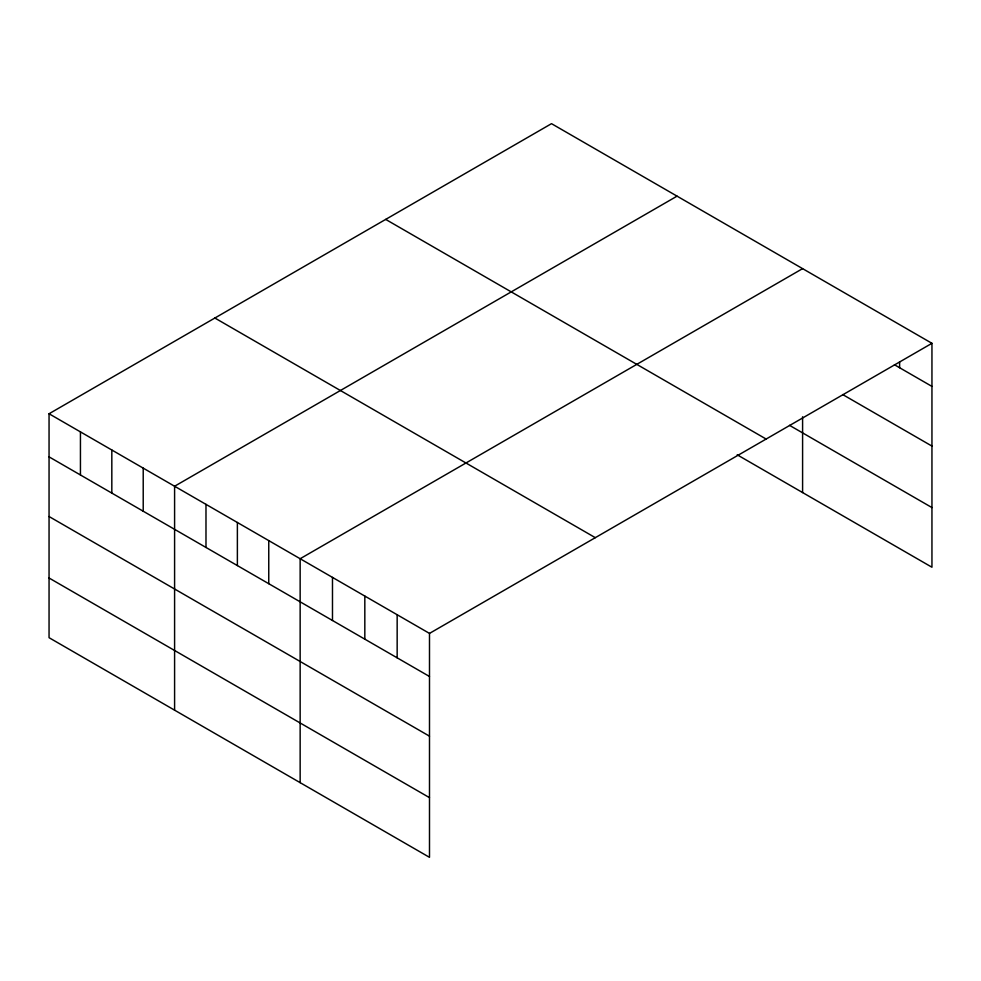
<?xml version="1.0" encoding="UTF-8"?>
<svg xmlns="http://www.w3.org/2000/svg" width="981" height="981" viewBox="0 0 981 981"><rect width="100%" height="100%" fill="white"/><g stroke="black" fill="none" stroke-linecap="round" stroke-linejoin="round"><path stroke-width="1.47" d="M49.05 413.761L429.494 633.407L429.494 857.333L49.05 637.687L49.05 413.761L551.506 123.667L931.95 343.313L931.95 567.239L737.209 454.816M677.049 196.151L174.593 486.245L174.593 710.17M802.593 268.635L300.149 558.729L300.149 782.654M429.494 633.407L931.95 343.313M894.439 364.748L931.95 386.404M842.691 394.558L931.95 446.085M789.521 425.337L931.95 507.569M385.692 219.401L766.136 439.047M214.864 318.028L595.308 537.674M49.05 456.852L429.494 676.498M49.05 516.521L429.494 736.167M49.05 578.005L429.494 797.651M899.614 361.793L899.614 367.74M802.593 416.79L802.593 492.56M397.158 614.731L397.158 657.822M364.822 596.068L364.822 639.158M332.485 577.392L332.485 620.483M268.757 540.605L268.757 583.695M237.377 522.481L237.377 565.571M205.985 504.357L205.985 547.447M143.214 468.121L143.214 511.211M111.822 449.997L111.822 493.087M80.442 431.873L80.442 474.963"/></g></svg>
